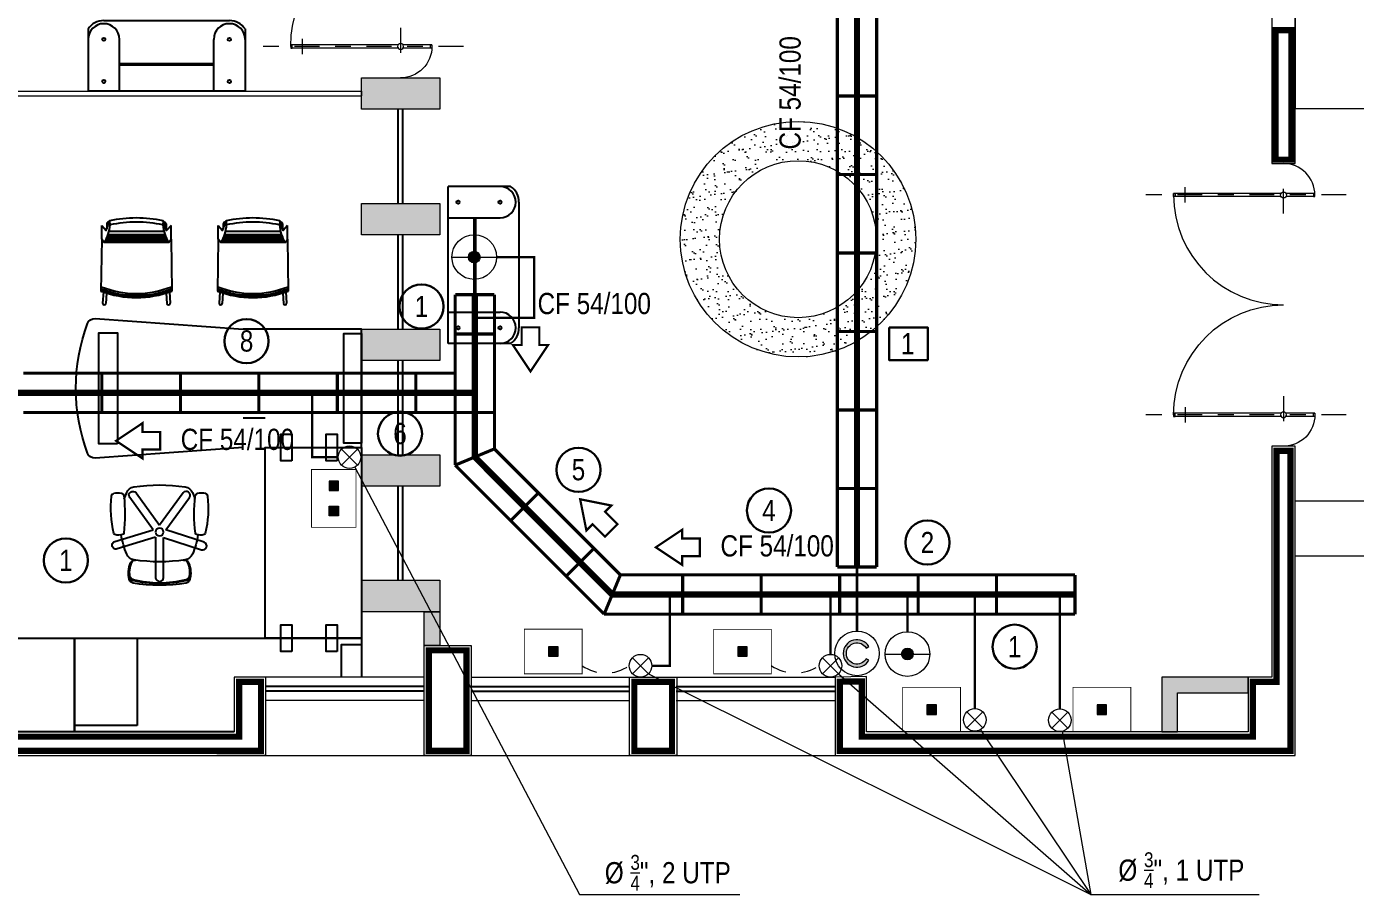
# Model space of a CAD drawing. Header units: millimetres. Extents: x 0 to 99.3, y 0 to 70.2.
# Drawn here: x 25.22 to 33.69, y 17.45 to 22.98 of the extents above; entities that cross this region are included whole.
import ezdxf

# ---------------------------------------------------------------- set-up
doc = ezdxf.new("R2010")
doc.units = ezdxf.units.MM
for name, pattern in [('CENTER', [50.800000000000004, 31.75, -6.35, 6.35, -6.35]), ('DASHED', [0.75, 0.5, -0.25]), ('DOT2', [0.125, 0, -0.125])]:
    doc.linetypes.add(name, pattern=pattern)
for name, color, linetype, lineweight in [('ARQUITECTÓNICO', 152, 'Continuous', 0), ('CRISTAL', 4, 'Continuous', 0), ('INST. VOZ Y DATOS', 40, 'Continuous', 0), ('Mobiliario', 25, 'Continuous', 20), ('TABLAROCA', 33, 'Continuous', 0), ('TEXTOS INST. VOZ Y DATOS', 1, 'Continuous', 0)]:
    doc.layers.add(name, color=color, linetype=linetype, lineweight=lineweight)
doc.layers.add('Muebles', color=2, linetype='Continuous')
doc.layers.add('VENTANAS', color=3, linetype='Continuous')
doc.styles.add('75', font='ARIALN.TTF', dxfattribs={"height": 0.135})

# ---------------------------------------------------------------- blocks, each defined once
blk = doc.blocks.new('gjyti67')
at = {"layer": 'CRISTAL', "color": 8, "linetype": 'CENTER', "ltscale": 0.005}
for p, q in [((148.5714965731248, -45.53365660303581), (148.5714965731237, -45.77141010678614)), ((148.1714967661447, -45.65253335490895), (149.4714963801038, -45.65253335491551))]:
    blk.add_line(p, q, dxfattribs=at)
at = {"layer": 'CRISTAL', "color": 8}
blk.add_line((149.19806077406, -45.60373837810869), (149.1980607740595, -45.70132833171955), dxfattribs=at)
at = {"layer": 'CRISTAL'}
for p, q in [((148.3714965731243, -45.64253336456098), (148.5554860891221, -45.64253336456191)), ((148.3714965731242, -45.66253334525896), (148.555486089122, -45.66253334525985)), ((148.3814965634732, -45.66253334525901), (148.3814965634733, -45.64253336456103)), ((148.5875070571265, -45.64253336456206), (149.2714965731243, -45.64253336456549)), ((148.5875070571264, -45.66253334526002), (149.2714965731242, -45.66253334526348)), ((149.2614965827752, -45.66253334526343), (149.2614965827753, -45.64253336456547))]:
    blk.add_line(p, q, dxfattribs=at)
for points in [[(148.3714965731242, -45.66253334525896), (148.3814965634732, -45.66253334525901), (148.3814965634733, -45.64253336456103), (148.3714965731243, -45.64253336456098)], [(149.2714965731242, -45.66253334526348), (149.2614965827752, -45.66253334526343), (149.2614965827753, -45.64253336456547), (149.2714965731243, -45.64253336456549)]]:
    blk.add_lwpolyline(points, close=True, dxfattribs=at)
blk.add_circle((148.5714965731243, -45.65253335491096), 0.01887684838537466, dxfattribs=at)
for radius, start, end in [(0.6999999999999894, 359.9999999997126, 89.99999999971014), (0.1999999999999953, 179.9999999997126, 269.9999999997134)]:
    blk.add_arc((148.5714965731243, -45.65253335491096), radius, start, end, dxfattribs=at)
blk = doc.blocks.new('FOLLETERO')
at = {"layer": 'Muebles'}
for p, q in [((1943.24273431034, 1387.917680396631), (1943.639066806148, 1387.917680396631)), ((1943.639066806148, 1387.917680396631), (1943.639066806148, 1386.917680396631)), ((1943.189066806148, 1387.017680396631), (1943.189066806148, 1387.817680396631)), ((1943.639066806148, 1387.717680396631), (1943.309066806148, 1387.717680396631)), ((1943.464066806147, 1387.717680396631), (1943.464066806147, 1387.117680396631)), ((1943.474066806147, 1387.717680396631), (1943.474066806147, 1387.117680396631)), ((1943.639066806148, 1387.117680396631), (1943.309066806148, 1387.117680396631)), ((1943.24273431034, 1386.917680396631), (1943.639066806148, 1386.917680396631))]:
    blk.add_line(p, q, dxfattribs=at)
for centre in [(1943.309066806148, 1387.817680396631), (1943.576935098162, 1387.817680396631), (1943.309066806148, 1387.017680396631), (1943.576935098162, 1387.017680396631)]:
    blk.add_circle(centre, 0.01, dxfattribs=at)
for centre, radius, start, end in [((1943.309066806148, 1387.817680396631), 0.1200000000000085, 123.557309761908, 180), ((1943.309066806148, 1387.817680396631), 0.1000000000000085, 90, 270), ((1943.309066806148, 1387.017680396631), 0.1000000000000085, 90, 270), ((1943.309066806148, 1387.017680396631), 0.1200000000000085, 180, 236.4426902380893)]:
    blk.add_arc(centre, radius, start, end, dxfattribs=at)
blk = doc.blocks.new('DGWR')
at = {"layer": 'Muebles', "ltscale": 0.0013}
for points in [[(1950.299368033269, 1388.011528631172), (1950.415256423744, 1388.238972403785, -0.9999999999999998), (1950.459750216615, 1388.216301683972), (1950.34386182614, 1387.98885791136)], [(1950.26457051292, 1387.975705203625), (1950.083557159395, 1388.15671855715, -0.9999999999999998), (1950.118867633343, 1388.192029031098), (1950.299368033269, 1388.011528631172)], [(1950.26457051292, 1387.975705203625), (1950.038889623888, 1387.85491085357, 0.9999999999999998), (1950.0615603437, 1387.810417060699), (1950.286843260805, 1387.930998398653)], [(1950.34386182614, 1387.98885791136), (1950.595985190281, 1387.948925493438, -0.9999999999999998), (1950.588173392616, 1387.899603744096), (1950.336050028475, 1387.939536162018)], [(1950.286728279133, 1387.931724364353), (1950.326660697055, 1387.679601000212, 0.9999999999999998), (1950.375982446397, 1387.687412797877), (1950.336050028475, 1387.939536162018)]]:
    blk.add_lwpolyline(points, format="xyb", dxfattribs=at)
blk.add_circle((1950.306013145268, 1387.969573045226), 0.0249682755756012, dxfattribs=at)
at = {"layer": 'Muebles'}
for centre, radius, start, end in [((1950.769212289739, 1387.506373900756), 0.9946310600193096, 125.2174416849403, 144.7825583151173), ((1950.590121857113, 1387.68546433338), 0.7314208982906903, 121.1599887002865, 148.8400112997536), ((1950.546062464021, 1387.729523726473), 0.6650936655240552, 120.5087086425054, 149.4912913575237), ((1950.212905892517, 1388.294479046969), 0.0299619306907215, 59.92347491132853, 125.2174416849115), ((1950.223625568101, 1388.276722747618), 0.0299619306907215, 54.70145208761179, 120.5087086425232), ((1950.226592971262, 1388.285382864823), 0.0299619306907215, 52.86195460917522, 119.887318649999), ((1950.146038255061, 1388.179017314829), 0.1633886616246265, 21.71370480914915, 59.92347491134637), ((1950.155475467406, 1388.180465736139), 0.1479019513945703, 14.98015599668005, 54.70145208762997), ((1950.269997572715, 1388.228381067668), 0.0299619306907215, 306.8314124387776, 21.71370480912008), ((1950.331570067999, 1388.162138967667), 0.0599238613814429, 68.20390682543373, 126.2930588514768), ((1950.168515182122, 1387.754392039395), 0.4990644463002027, 53.46512542838678, 68.20390682542161), ((1950.934651223674, 1387.340934966819), 1.078787390681963, 126.2930588514691, 143.7069411485414), ((1950.469567553333, 1388.142771864994), 0.0099873102302405, 151.445463534928, 218.1708974900703), ((1950.53758021562, 1388.105760137164), 0.0874185069690891, 119.1368019859077, 151.445463534928), ((1951.274021978781, 1388.77515369858), 1.033243732674346, 218.1708974901172, 231.3817074251284), ((1950.499879235559, 1388.173393164088), 0.0099873102302405, 58.46520434299956, 119.1368019858964), ((1950.141962400389, 1387.590121370229), 0.6943194272682716, 38.63666321908459, 58.46520434298846), ((1949.981107143524, 1388.062680297976), 0.0299619306907215, 144.7825583151067, 210.0765250887006), ((1950.096568875664, 1388.129547935433), 0.1633886616246265, 210.0765250887475, 248.2862951908678), ((1949.99020332567, 1388.048993219232), 0.0299619306907215, 150.1126813500301, 217.1380453908248), ((1949.998863442876, 1388.051960622392), 0.0299619306907215, 149.4912913574767, 215.2985479123882), ((1950.095120454354, 1388.120110723087), 0.1479019513945703, 215.29854791237, 255.01984400332), ((1950.047205122826, 1388.005588617778), 0.0299619306907215, 248.2862951908799, 323.1685875612405), ((1950.113447222826, 1387.944016122494), 0.0599238613814429, 143.7069411485309, 201.7960931745663), ((1950.168515182122, 1387.754392039395), 0.4990644463002027, 21.79609317457839, 26.97926342809395), ((1950.641611262456, 1387.983465009988), 0.019974620460481, 231.3817074251468, 301.2934894659423), ((1950.600980896212, 1388.050307331724), 0.0981968847866752, 301.2934894659714, 329.976555226954), ((1950.668707354765, 1388.011168483399), 0.019974620460481, 329.9765552269249, 38.63666321901127), ((1950.521194151098, 1388.107071008371), 0.4990644463002763, 201.7960931745905, 216.534874571621), ((1949.755058109547, 1388.520528080947), 1.078787390681963, 306.2930588514586, 323.7069411485309), ((1950.576262110393, 1387.917446925272), 0.0599238613814429, 323.7069411485232, 21.79609317456628), ((1950.169826053329, 1387.738005974873), 0.0874185069690891, 118.5545364650719, 150.8631980140922), ((1950.132814325499, 1387.806018637161), 0.0099873102302405, 51.82910250992972, 118.5545364650719), ((1949.500432491914, 1387.001564211712), 1.033243732674346, 38.61829257487155, 51.82910250988284), ((1950.102193026406, 1387.775706954934), 0.0099873102302405, 150.8631980141036, 211.5347956570004), ((1950.685464820264, 1388.133623790104), 0.6943194272682716, 211.5347956570115, 231.3633367809154), ((1950.225278858769, 1387.674605294281), 0.0981968847866752, 300.023444773046, 328.7065105340286), ((1950.521194151098, 1388.107071008371), 0.4990644463002763, 243.0207365719644, 248.2039068254216), ((1950.292121180506, 1387.633974928037), 0.019974620460481, 328.7065105340578, 38.61829257485322), ((1950.358139265221, 1387.699324080099), 0.0599238613814429, 248.2039068254337, 306.2930588514691), ((1950.264417707095, 1387.606878835729), 0.019974620460481, 231.3633367809887, 300.0234447730751)]:
    blk.add_arc(centre, radius, start, end, dxfattribs=at)
blk = doc.blocks.new('FRRGT')
at = {"layer": 'Muebles'}
for p, q in [((1952.040634336983, 1387.544310144189), (1951.996930152476, 1387.594291158003)), ((1952.059105914466, 1387.553530449315), (1952.011966939421, 1387.607439560984)), ((1952.304800554011, 1387.322754465865), (1952.074218306561, 1387.560525058963)), ((1951.761979291568, 1387.256403826417), (1951.708070179899, 1387.303542801462)), ((1951.771199596694, 1387.2748754039), (1951.72121858288, 1387.318579588407)), ((1951.988200775605, 1387.037851355088), (1952.277658385795, 1387.327308965278)), ((1951.992092380674, 1387.03617960696), (1952.279330133922, 1387.323417360209)), ((1951.99877737373, 1387.034704371597), (1952.280805369286, 1387.316732367153)), ((1952.006418302228, 1387.032145014081), (1952.283364726802, 1387.309091438655)), ((1952.015351760312, 1387.028838130517), (1952.286671610366, 1387.300157980572)), ((1952.026173864751, 1387.024359807897), (1952.291149932986, 1387.289335876132)), ((1951.992755275018, 1387.010709186872), (1951.75498468192, 1387.241291434322)), ((1952.037998567241, 1387.01884402377), (1952.296665717113, 1387.277511173642)), ((1952.057753793317, 1387.008056792711), (1952.307452948172, 1387.257755947566)), ((1952.351212333215, 1387.23175470824), (1952.328198674206, 1387.254768367249)), ((1952.083755032643, 1386.964297407668), (1952.060741373634, 1386.987311066677))]:
    blk.add_line(p, q, dxfattribs=at)
for points in [[(1952.366458710512, 1387.261107343887), (1952.323327518311, 1387.265143220713), (1952.351239666395, 1387.205694405585), (1952.332638219064, 1387.22228756971, -0.1067697996425078), (1952.277658385795, 1387.327308965278), (1952.304800554011, 1387.322754465865)], [(1952.054402396996, 1386.94905103037), (1952.050366520169, 1386.992182222572), (1952.109815335298, 1386.964270074488), (1952.093222171173, 1386.982871521819, 0.1067697996425078), (1951.988200775605, 1387.037851355088), (1951.992755275018, 1387.010709186872)]]:
    blk.add_lwpolyline(points, format="xyb", close=True, dxfattribs=at)
for centre, radius, start, end in [((1952.332202568238, 1386.983307172645), 0.6322470779360132, 114.0819847990702, 155.9180152009297), ((1952.332202568238, 1386.983307172645), 0.6289895526653402, 113.9888670000823, 156.0111329999177), ((1952.332202568238, 1386.983307172645), 0.6244176785367329, 113.8564570242932, 156.1435429757068), ((1952.332202568238, 1386.983307172645), 0.6177394361960272, 113.6593398590137, 156.3406601409863), ((1952.332202568238, 1386.983307172645), 0.6056444374644957, 113.2906866780916, 156.7093133219084), ((1952.004448545948, 1387.600865359494), 0.0099873102302405, 41.16695958725601, 221.166959587256), ((1951.714644381389, 1387.311061194935), 0.0099873102302405, 48.83304041275259, 228.833040412744), ((1951.658939883882, 1387.656569857001), 0.8010384689305805, 302.7964797457443, 327.2035202542557), ((1951.693206209938, 1387.622303530945), 0.7788268056189598, 302.3384069820636, 327.6615930179364), ((1952.344150238425, 1387.224692613451), 0.0099873102302405, 209.5287545503254, 247.0030127580904), ((1952.344150238425, 1387.224692613451), 0.0099873102302405, 285.6007738618679, 45), ((1952.090817127432, 1386.971359502458), 0.0099873102302405, 225, 344.3992261381322), ((1952.090817127432, 1386.971359502458), 0.0099873102302405, 22.99698724190974, 60.47124544967456)]:
    blk.add_arc(centre, radius, start, end, dxfattribs=at)
blk = doc.blocks.new('A$C1FBE7810')
at = {"layer": 'TABLAROCA'}
blk.add_hatch(color=256, dxfattribs=at).paths.add_polyline_path([(0.549999999999909, 0), (0.549999999999909, 0.3499999999997385), (0.45, 0.3499999999997386), (0.45, 0.09999999999999432), (0, 0.09999999999999433), (-2.775557561562891e-17, 0)])
blk.add_lwpolyline([(0, 0.09999999999999432), (0, 0), (0.549999999999909, 0), (0.549999999999909, 0.3499999999997385), (0.45, 0.3499999999997385), (0.45, 0.09999999999999432), (2.273736754432321e-13, 0.09999999999999432)], dxfattribs=at)

msp = doc.modelspace()

# ---------------------------------------------------------------- hatches: boundary and pattern name
at = {"layer": 'ARQUITECTÓNICO'}
h = msp.add_hatch(dxfattribs=at)
h.set_pattern_fill('AR-SAND', color=256, scale=0.002)
h.set_pattern_definition([(37.50000000000001, (-115.5919785383708, 67.24300180737123), (-0.003200062591968091, 0.09788264746586847), [0, -0.077216, 0, -0.08636, 0, -0.08255]), (7.499999999999999, (-115.5919785383708, 67.24300180737123), (0.08990465662760053, 0.1433650201136709), [0, -0.04165600000000001, 0, -0.069596, 0, -0.02667]), (327.5, (-115.6544625383708, 67.24300180737123), (0.1581984740482916, 0.0002874369357091382), [0, -0.0254, 0, -0.09144, 0, -0.11938]), (317.5, (-115.6544625383708, 67.24300180737123), (0.1527112904944594, 0.04458586465144325), [0, -0.0127, 0, -0.059944, 0, -0.06858])])
h.paths.add_polyline_path([(30.88487454290816, 21.62389382936408, 1), (29.38487454290816, 21.62389382936408, 1)])
h.paths.add_polyline_path([(30.63487454290816, 21.62389382936408, -1), (29.63487454290816, 21.62389382936408, -1)], flags=16)
at = {"layer": 'INST. VOZ Y DATOS'}
h = msp.add_hatch(color=256, dxfattribs=at)
edge = h.paths.add_edge_path()
edge.add_arc((28.07188946104907, 21.5096983510889), 0.03735967544893359, 0, 360)
for points in [[(27.20720727925573, 20.08370663991946), (27.1469062580486, 20.08370663991946), (27.1469062580486, 20.02340561871233), (27.20720727925573, 20.02340561871233)], [(27.20720727925573, 19.86266225099962), (27.1469062580486, 19.86266225099962), (27.1469062580486, 19.92296327220674), (27.20720727925573, 19.92296327220674)], [(28.54557238730513, 19.02821340477135), (28.54557238730513, 18.96791238356423), (28.60587340851225, 18.96791238356423), (28.60587340851225, 19.02821340477135)], [(29.7508499885239, 19.02766348069144), (29.7508499885239, 18.96736245948432), (29.81115100973102, 18.96736245948432), (29.81115100973102, 19.02766348069144)], [(30.95580782344541, 18.65767012502874), (30.95580782344541, 18.59736910382162), (31.01610884465254, 18.59736910382162), (31.01610884465254, 18.65767012502874)], [(32.04054639931519, 18.65767012502874), (32.04054639931519, 18.59736910382162), (32.10084742052231, 18.59736910382162), (32.10084742052231, 18.65767012502874)]]:
    msp.add_hatch(color=256, dxfattribs=at).paths.add_polyline_path(points)
h = msp.add_hatch(color=104, dxfattribs=at)
edge = h.paths.add_edge_path()
edge.add_line((30.58655658030648, 18.94181593084909), (30.56923607223098, 18.95181593084885))
edge.add_arc((30.51055346629119, 18.98569634918499), 0.06776083667220231, 29.999999999870397, 329.9999999999631, ccw=False)
edge.add_line((30.56923607223098, 19.0195767675209), (30.58655658030648, 19.02957676752067))
edge.add_arc((30.51055346629164, 18.98569634918499), 0.08776083667141281, 29.99999999997642, 329.999999999895)
h = msp.add_hatch(color=256, dxfattribs=at)
edge = h.paths.add_edge_path()
edge.add_arc((30.8319241698232, 18.98185958236036), 0.03735967544893359, 0, 360)
at = {"layer": 'TABLAROCA'}
for points in [[(27.352790115679, 22.65143275602213), (27.852790115679, 22.65143275602213), (27.852790115679, 22.45143275602231), (27.352790115679, 22.45143275602231)], [(27.352790115679, 21.85143275602218), (27.852790115679, 21.85143275602218), (27.852790115679, 21.65143275602213), (27.352790115679, 21.65143275602213)], [(27.352790115679, 21.85143275602218), (27.852790115679, 21.85143275602218), (27.852790115679, 21.65143275602213), (27.352790115679, 21.65143275602213)], [(27.352790115679, 21.05143275602222), (27.852790115679, 21.05143275602222), (27.852790115679, 20.85143275602218), (27.352790115679, 20.85143275602218)], [(27.352790115679, 21.05143275602222), (27.852790115679, 21.05143275602222), (27.852790115679, 20.85143275602218), (27.352790115679, 20.85143275602218)], [(27.352790115679, 20.25143275602227), (27.852790115679, 20.25143275602227), (27.852790115679, 20.05143275602222), (27.352790115679, 20.05143275602222)], [(27.352790115679, 20.25143275602227), (27.852790115679, 20.25143275602227), (27.852790115679, 20.05143275602222), (27.352790115679, 20.05143275602222)], [(27.352790115679, 19.45143275602209), (27.852790115679, 19.45143275602209), (27.852790115679, 19.25143275602227), (27.352790115679, 19.25143275602227)], [(27.352790115679, 19.45143275602209), (27.852790115679, 19.45143275602209), (27.852790115679, 19.25143275602227), (27.352790115679, 19.25143275602227)], [(27.852790115679, 19.25143275602227), (27.852790115679, 19.03543275602169), (27.75279011567864, 19.03543275602169), (27.75279011567864, 19.25143275602227)]]:
    msp.add_hatch(color=256, dxfattribs=at).paths.add_polyline_path(points)

# ---------------------------------------------------------------- linework, layer by layer
at = {"layer": 'ARQUITECTÓNICO', "color": 2}
for p, q in [((33.15279011568009, 20.3054327560219), (33.15279011568009, 18.83543275602165)), ((33.30279011568018, 18.33543275602165), (33.30279011568018, 20.3054327560219))]:
    msp.add_line(p, q, dxfattribs=at)
at = {"layer": 'ARQUITECTÓNICO'}
for points in [[(33.30279011567973, 22.45543275602199), (34.30279011567973, 22.45543275602199), (34.30279011567973, 26.45543275602199), (33.30279011567973, 26.45543275602199)], [(26.74362344901192, 18.83543275602165), (26.5436234490121, 18.83543275602165), (26.5436234490121, 18.48543275602219), (26.43279011567893, 18.48543275602219), (22.09279011567969, 18.48543275602174), (21.96279011567958, 18.48543275602174), (21.96279011567958, 18.83543275602187), (21.66279011568031, 18.83543275602187), (21.66279011568031, 18.48543275602174), (20.98279011567956, 18.48543275602174), (20.98279011567956, 18.33543275602187), (21.94279011568005, 18.33543275602187), (26.74362344901192, 18.3354327560221)]]:
    msp.add_lwpolyline(points, close=True, dxfattribs=at)
for points in [[(33.15279011568009, 23.9804327560214), (33.15279011568009, 22.10543275602186), (33.30279011567973, 22.10543275602186), (33.30279011567973, 23.9804327560214)], [(34.30279011567973, 22.8054327560219), (34.65279011568009, 22.8054327560219), (34.65279011568009, 19.60543275602186), (33.30279011568018, 19.60543275602186)], [(33.30279011567973, 22.45543275602199), (34.30279011567973, 22.45543275602199), (34.30279011568018, 19.95543275602199), (33.30279011568018, 19.95543275602176)], [(33.00279011568045, 18.48543275602151), (30.57187117227295, 18.48543275602174), (30.57187117227249, 18.83795178594141), (30.37112344901334, 18.83543275602165), (30.37112344901334, 18.33543275602165), (33.30279011568018, 18.33543275602165), (33.30279011568018, 20.3054327560219), (33.15279011568009, 20.3054327560219), (33.15279011568009, 18.83543275602165), (33.00279011568045, 18.83543275602165), (33.00279011568045, 18.48543275602151)], [(27.75279011567864, 18.33543275602165), (27.75279011567864, 19.03543275602169), (28.05279011567882, 19.03543275602169), (28.05279011567882, 18.33543275602165), (27.75279011567864, 18.33543275602165)], [(21.66279011568031, 18.48543275602174), (20.98279011567956, 18.48543275602174), (20.98279011567956, 18.33543275602187), (21.94279011568005, 18.33543275602187), (26.74362344901192, 18.3354327560221), (26.74362344901192, 18.83543275602165), (26.5436234490121, 18.83543275602165), (26.5436234490121, 18.48543275602196), (22.09279011567969, 18.48543275602174), (21.96279011567958, 18.48543275602174), (21.96279011567958, 18.83543275602187), (21.66279011568031, 18.83543275602187), (21.66279011568031, 18.48543275602174)], [(27.75279011567864, 18.83543275602165), (26.74362344901192, 18.83543275602165)], [(28.05279011567882, 18.83543275602165), (29.06195678234599, 18.83543275602165)], [(29.06195678234599, 18.33543275602165), (29.06195678234599, 18.83543275602165), (29.36195678234571, 18.83543275602165), (29.36195678234571, 18.33543275602165), (29.06195678234599, 18.33543275602165)], [(29.35756559098036, 18.83537765431402), (30.36673225764798, 18.83537765431356)], [(27.75279011567864, 18.68543275602156), (26.74362344901192, 18.68543275602178)], [(28.05279011567882, 18.68543275602156), (29.06195678234599, 18.68543275602156)], [(29.35756559098036, 18.68537765431392), (30.36673225764798, 18.68537765431347)], [(26.5436234490121, 18.48543275602219), (26.43279011567893, 18.48543275602219)], [(26.74362344901192, 18.33543275602187), (26.43279011567893, 18.33543275602187)], [(26.74362344901192, 18.33543275602187), (30.37112344901334, 18.33543275602165)], [(27.85779011567911, 18.33543275602165), (28.05279011567882, 18.33543275602165)]]:
    msp.add_lwpolyline(points, dxfattribs=at)
at = {"layer": 'ARQUITECTÓNICO', "const_width": 0.04}
for points in [[(33.17779011568018, 22.13043275602195), (33.27779011568009, 22.13043275602195), (33.27779011568009, 22.95543275602131), (33.17779011568018, 22.95543275602131)], [(33.0327901156802, 18.45543275602154), (30.54187117227275, 18.45543275602176), (30.54187117227275, 18.80757297706396), (30.40112344901354, 18.8058068413377), (30.40112344901354, 18.36543275602162), (33.27279011567998, 18.36543275602162), (33.27279011567998, 20.27543275602193), (33.18279011567984, 20.27543275602193), (33.18279011568029, 18.80543275602167), (33.0327901156802, 18.80543275602167)], [(27.78279011567884, 18.36543275602162), (27.78279011567884, 19.00543275602149), (28.02279011567907, 19.00543275602149), (28.02279011567907, 18.36543275602162)], [(26.71362344901172, 18.80543275602167), (26.57362344901185, 18.80543275602167), (26.57362344901185, 18.45543275602222), (26.43279011567893, 18.45543275602222), (22.09279011567969, 18.45543275602176), (21.93279011567984, 18.45543275602176), (21.93279011567984, 18.80543275602167), (21.69279011568005, 18.80543275602167), (21.69279011568005, 18.45543275602176), (21.01279011567976, 18.45543275602176), (21.01279011567976, 18.36543275602185), (21.94279011568005, 18.36543275602185), (26.71362344901172, 18.36543275602207)], [(29.09195678234619, 18.36543275602162), (29.09195678234619, 18.80543275602167), (29.33195678234597, 18.80543275602167), (29.33195678234597, 18.36543275602162)]]:
    msp.add_lwpolyline(points, close=True, dxfattribs=at)
at = {"layer": 'ARQUITECTÓNICO'}
for radius in [0.75, 0.5]:
    msp.add_circle((30.13487454290816, 21.62389382936408), radius, dxfattribs=at)
at = {"layer": 'CRISTAL'}
msp.add_line((24.86485771228809, 22.5664327560221), (27.352790115679, 22.5664327560221), dxfattribs=at)
for points in [[(23.21472095404761, 20.873869590911), (24.87728411915896, 22.53643275602212), (27.352790115679, 22.53643275602212)], [(27.352790115679, 22.5664327560221), (27.352790115679, 22.53643275602212)]]:
    msp.add_lwpolyline(points, dxfattribs=at)
at = {"layer": 'INST. VOZ Y DATOS', "color": 20, "const_width": 0.02}
for points in [[(30.38555346629209, 19.53567304369813), (30.38555346629209, 26.00049270754675)], [(30.63555346629209, 19.53567304369813), (30.63555346629209, 26.00049270754675)], [(30.63555346629209, 22.53567304369813), (30.38555346629209, 22.53567304369813)], [(30.63555346629209, 22.03567304369813), (30.38555346629209, 22.03567304369813)], [(30.63555346629209, 21.53567304369813), (30.38555346629209, 21.53567304369813)], [(30.63555346629209, 21.03567304369813), (30.38555346629209, 21.03567304369813)], [(30.63555346629209, 20.53567304369813), (30.38555346629209, 20.53567304369813)], [(30.63555346629209, 20.03567304369813), (30.38555346629209, 20.03567304369813)], [(30.63555346629209, 19.53567304369813), (30.38555346629209, 19.53567304369813)]]:
    msp.add_lwpolyline(points, dxfattribs=at)
at = {"layer": 'INST. VOZ Y DATOS', "color": 104, "linetype": 'DOT2', "ltscale": 0.5, "const_width": 0.04}
msp.add_lwpolyline([(30.51055346629119, 19.53567304369813), (30.51055346629119, 26.00049270754675)], dxfattribs=at)
at = {"layer": 'INST. VOZ Y DATOS'}
for points in [[(27.9297077667743, 21.50969835178739), (28.21407115532384, 21.50969835178739)], [(30.68974247554843, 18.98185958305885), (30.97410586409796, 18.98185958305885)]]:
    msp.add_lwpolyline(points, dxfattribs=at)
at = {"layer": 'INST. VOZ Y DATOS', "color": 6, "linetype": 'DASHED', "ltscale": 0.01, "const_width": 0.015}
for points in [[(28.21407115532384, 21.50969835178739), (28.45482265138116, 21.50969835178739), (28.45415855625515, 21.122622140565), (28.07560728886438, 21.122622140565)], [(27.20495125999878, 20.23549341038961), (27.03980716405295, 20.23549341038961), (27.03980716405295, 20.64529034743987)], [(30.51055346629119, 19.12787804354411), (30.51055346629119, 19.53567304369813)], [(29.20295849860349, 18.90743275602154), (29.31836648415674, 18.90743275602154), (29.31836648415674, 19.36067304369817)], [(30.34127681079963, 18.97943275602165), (30.34127681079963, 19.36067304369817)], [(30.8319241698232, 19.1240412774182), (30.8319241698232, 19.36067304369817)], [(31.26095638686775, 18.63412104264762), (31.26095638686775, 19.36067304369817)], [(31.8023160031712, 18.63187726906131), (31.8023160031712, 19.36067304369817)]]:
    msp.add_lwpolyline(points, dxfattribs=at)
at = {"layer": 'INST. VOZ Y DATOS', "const_width": 0.02}
for points in [[(27.95060728886438, 21.27029034743987), (27.95060728886438, 20.18477560119277)], [(27.95060728886438, 21.27029034743987), (28.20060728886438, 21.27029034743987)], [(28.20060728886438, 21.27029034743987), (28.20060728886438, 20.2883289917861)], [(27.95060728886438, 21.02029034743987), (28.20060728886438, 21.02029034743987)], [(27.95060728886438, 20.77029034743987), (25.20013272619781, 20.77029034743987)], [(25.70013272619781, 20.77029034743987), (25.70013272619781, 20.52029034743987)], [(26.20013272619781, 20.77029034743987), (26.20013272619781, 20.52029034743987)], [(26.70013272619781, 20.77029034743987), (26.70013272619781, 20.52029034743987)], [(27.20013272619781, 20.77029034743987), (27.20013272619781, 20.52029034743987)], [(27.70013272619781, 20.77029034743987), (27.70013272619781, 20.52029034743987)], [(28.20013272619781, 20.52029034743987), (25.20013272619781, 20.52029034743987)], [(27.95060728886438, 20.52029034743987), (28.20060728886438, 20.52029034743987)], [(27.95060728886438, 20.18477560119277), (28.20060728886438, 20.2883289917861)], [(28.20060728886438, 20.2883289917861), (29.00326323695253, 19.48567304369817)], [(27.95060728886438, 20.18477560119277), (28.8997098463592, 19.23567304369817)], [(28.30416067945725, 19.83122221059966), (28.48093737475438, 20.00799890589633)], [(28.65771407005059, 19.47766882000633), (28.83449076534771, 19.654445515303)], [(29.00326323695253, 19.48567304369817), (28.8997098463592, 19.23567304369817)], [(31.8997098463592, 19.48567304369817), (29.00326323695253, 19.48567304369817)], [(29.3997098463592, 19.48567304369817), (29.3997098463592, 19.23567304369817)], [(29.8997098463592, 19.48567304369817), (29.8997098463592, 19.23567304369817)], [(30.3997098463592, 19.48567304369817), (30.3997098463592, 19.23567304369817)], [(30.8997098463592, 19.48567304369817), (30.8997098463592, 19.23567304369817)], [(31.3997098463592, 19.48567304369817), (31.3997098463592, 19.23567304369817)], [(31.8997098463592, 19.48567304369817), (31.8997098463592, 19.23567304369817)], [(31.8997098463592, 19.23567304369817), (28.8997098463592, 19.23567304369817)]]:
    msp.add_lwpolyline(points, dxfattribs=at)
at = {"layer": 'INST. VOZ Y DATOS', "color": 6, "const_width": 0.04}
for points in [[(28.07560728886438, 21.27029034743987), (28.07560728886438, 20.23655229648944)], [(28.07560728886438, 20.64529034743987), (25.07513272619781, 20.64529034743987)], [(28.07560728886438, 20.23655229648944), (28.95148654165541, 19.36067304369817)], [(31.8997098463592, 19.36067304369817), (28.95148654165541, 19.36067304369817)]]:
    msp.add_lwpolyline(points, dxfattribs=at)
at = {"layer": 'INST. VOZ Y DATOS', "color": 6}
for points in [[(27.22603957128695, 20.28640509863544), (27.32786294731295, 20.18458172214378)], [(27.22603957128695, 20.18458172214378), (27.32786294731295, 20.28640509863544)], [(29.08004680989188, 18.95834444426737), (29.18187018591789, 18.8565210677757)], [(29.08004680989188, 18.8565210677757), (29.18187018591789, 18.95834444426737)], [(30.29036512208813, 18.95834444426737), (30.39218849811414, 18.8565210677757)], [(30.29036512208813, 18.8565210677757), (30.39218849811414, 18.95834444426737)], [(31.21004469815625, 18.61303273089334), (31.31186807418226, 18.51120935440167)], [(31.21004469815625, 18.51120935440167), (31.31186807418226, 18.61303273089334)], [(31.75140431445971, 18.61078895730702), (31.85322769048571, 18.50896558081536)], [(31.75140431445971, 18.50896558081536), (31.85322769048571, 18.61078895730702)]]:
    msp.add_lwpolyline(points, dxfattribs=at)
at = {"layer": 'INST. VOZ Y DATOS', "const_width": 0.005}
for points in [[(27.03496991024895, 20.15742374302636), (27.31914362705584, 20.15742374302636), (27.31914362705584, 19.78894514789272), (27.03496991024895, 19.78894514789272)], [(28.39148359975979, 18.85597603576434), (28.39148359975979, 19.14014975257123), (28.75996219489343, 19.14014975257123), (28.75996219489343, 18.85597603576434)], [(29.59676120097856, 18.85542611168444), (29.59676120097856, 19.13959982849133), (29.9652397961122, 19.13959982849133), (29.9652397961122, 18.85542611168444)], [(30.80171903590008, 18.48543275602174), (30.80171903590008, 18.76960647282863), (31.17019763103372, 18.76960647282863), (31.17019763103372, 18.48543275602174)], [(31.88645761176986, 18.48543275602174), (31.88645761176986, 18.76960647282863), (32.25493620690349, 18.76960647282863), (32.25493620690349, 18.48543275602174)]]:
    msp.add_lwpolyline(points, close=True, dxfattribs=at)
at = {"layer": 'INST. VOZ Y DATOS'}
for points in [[(27.20720727925573, 20.08370664061795), (27.1469062580486, 20.08370664061795), (27.1469062580486, 20.02340561917799), (27.20720727925573, 20.02340561917799)], [(27.20720727925573, 19.86266225030113), (27.1469062580486, 19.86266225030113), (27.1469062580486, 19.92296327174108), (27.20720727925573, 19.92296327174108)], [(28.54557238660664, 19.02821340477135), (28.54557238660664, 18.96791238356423), (28.60587340804659, 18.96791238356423), (28.60587340804659, 19.02821340477135)], [(29.7508499878254, 19.02766348069144), (29.7508499878254, 18.96736245948432), (29.81115100926536, 18.96736245948432), (29.81115100926536, 19.02766348069144)], [(30.95580782274692, 18.65767012502874), (30.95580782274692, 18.59736910382162), (31.01610884418687, 18.59736910382162), (31.01610884418687, 18.65767012502874)], [(32.0405463986167, 18.65767012502874), (32.0405463986167, 18.59736910382162), (32.10084742005665, 18.59736910382162), (32.10084742005665, 18.65767012502874)]]:
    msp.add_lwpolyline(points, close=True, dxfattribs=at)
at = {"layer": 'INST. VOZ Y DATOS', "color": 104}
msp.add_lwpolyline([(30.58655658030648, 18.94181593084909), (30.56923607223098, 18.95181593084885, -3.732050807566289), (30.56923607223098, 19.0195767675209), (30.58655658030648, 19.02957676752067, 3.732050807565652)], format="xyb", close=True, dxfattribs=at)
at = {"layer": 'INST. VOZ Y DATOS', "ltscale": 0.5}
for centre in [(28.07188946104907, 21.50969835178739), (30.8319241698232, 18.98185958305885)]:
    msp.add_circle(centre, 0.1421816943593148, dxfattribs=at)
at = {"layer": 'INST. VOZ Y DATOS'}
for centre in [(28.07188946104907, 21.50969835178739), (30.8319241698232, 18.98185958305885)]:
    msp.add_circle(centre, 0.03735967544893359, dxfattribs=at)
at = {"layer": 'INST. VOZ Y DATOS', "color": 6}
for centre in [(27.27695125999844, 20.23549341038961), (29.13095849860338, 18.90743275602154), (30.34127681079963, 18.90743275602154), (31.26095638686775, 18.5621210426475), (31.8023160031712, 18.55987726906119)]:
    msp.add_circle(centre, 0.072, dxfattribs=at)
at = {"layer": 'INST. VOZ Y DATOS', "color": 104, "ltscale": 0.5}
msp.add_circle((30.51055346629119, 18.98569634918476), 0.1421816943593148, dxfattribs=at)
at = {"layer": 'INST. VOZ Y DATOS', "color": 6, "linetype": 'DASHED', "ltscale": 0.01}
for centre, radius, start, end in [((28.9094603467488, 19.12131467172139), 0.2609505149860356, 235.047406498476, 304.9525935013362), ((30.11725830345586, 19.13443072007954), 0.2731990158501345, 236.1901333224115, 303.8098666775596)]:
    msp.add_arc(centre, radius, start, end, dxfattribs=at)
at = {"layer": 'Muebles'}
msp.add_lwpolyline([(26.5997252064667, 20.29671146204805), (25.65805302086437, 20.22899878785847, -0.3347174198044738), (25.60750854196567, 20.26169710576301, -0.1771163417045665), (25.60750854196567, 21.08646942536416, -0.3347174198044671), (25.65805302086437, 21.11916774326846), (26.5997252064667, 21.05145506907911)], format="xyb", dxfattribs=at)
for points in [[(25.79946474695362, 20.32074042358681), (25.67960187671861, 20.32074042358681), (25.67960187671861, 21.02816603602287), (25.79946474695362, 21.02816603602287)], [(27.352790115679, 20.32382249923103), (27.24155125887637, 20.32382249923103), (27.24155125887637, 21.02332842966962), (27.352790115679, 21.02332842966962)], [(26.91100160268343, 20.21178091610614), (26.84097470458482, 20.21178091610614), (26.84097470458482, 20.38164200798974), (26.91100160268343, 20.38164200798974)], [(27.19825379903386, 20.21178091610614), (27.12822690093481, 20.21178091610614), (27.12822690093481, 20.38164200798974), (27.19825379903386, 20.38164200798974)], [(27.352790115679, 19.08378369701177), (26.7403100435763, 19.08378369701177), (26.7403100435763, 20.29671146204805), (27.352790115679, 20.29671146204805)], [(26.91100160268343, 18.99885315107008), (26.84097470458482, 18.99885315107008), (26.84097470458482, 19.16871424295368), (26.91100160268343, 19.16871424295368)], [(27.19825379903386, 18.99885315107008), (27.12822690093481, 18.99885315107008), (27.12822690093481, 19.16871424295368), (27.19825379903386, 19.16871424295368)], [(25.5260878422564, 18.48543275602219), (24.92279011567871, 18.48543275602219), (24.92279011567871, 19.08378369701177), (25.5260878422564, 19.08378369701177)], [(25.92478244213999, 18.52760004223069), (25.5260878422564, 18.52760004223069), (25.5260878422564, 19.08378369701177), (25.92478244213999, 19.08378369701177)]]:
    msp.add_lwpolyline(points, close=True, dxfattribs=at)
for points in [[(27.352790115679, 20.29671146204805), (27.352790115679, 21.05145506907911), (26.5997252064667, 21.05145506907911)], [(26.7403100435763, 20.48381754151637), (26.5997252064667, 20.48381754151637)], [(26.5436234490121, 18.48543275602219), (25.5260878422564, 18.48543275602219), (25.5260878422564, 19.08378369701177), (27.352790115679, 19.08378369701177), (27.352790115679, 18.83543275602165)], [(27.22748834034837, 18.83543275602165), (27.22748834034837, 19.04156962544221), (27.352790115679, 19.04156962544221), (27.352790115679, 18.83543275602165)]]:
    msp.add_lwpolyline(points, dxfattribs=at)
at = {"layer": 'TABLAROCA'}
for points in [[(27.352790115679, 22.65143275602213), (27.852790115679, 22.65143275602213), (27.852790115679, 22.45143275602231), (27.352790115679, 22.45143275602231)], [(27.352790115679, 21.85143275602218), (27.852790115679, 21.85143275602218), (27.852790115679, 21.65143275602213), (27.352790115679, 21.65143275602213)], [(27.352790115679, 21.85143275602218), (27.852790115679, 21.85143275602218), (27.852790115679, 21.65143275602213), (27.352790115679, 21.65143275602213)], [(27.352790115679, 21.05143275602222), (27.852790115679, 21.05143275602222), (27.852790115679, 20.85143275602218), (27.352790115679, 20.85143275602218)], [(27.352790115679, 21.05143275602222), (27.852790115679, 21.05143275602222), (27.852790115679, 20.85143275602218), (27.352790115679, 20.85143275602218)], [(27.352790115679, 20.25143275602227), (27.852790115679, 20.25143275602227), (27.852790115679, 20.05143275602222), (27.352790115679, 20.05143275602222)], [(27.352790115679, 20.25143275602227), (27.852790115679, 20.25143275602227), (27.852790115679, 20.05143275602222), (27.352790115679, 20.05143275602222)], [(27.352790115679, 19.45143275602209), (27.852790115679, 19.45143275602209), (27.852790115679, 19.25143275602227), (27.352790115679, 19.25143275602227)], [(27.352790115679, 19.45143275602209), (27.852790115679, 19.45143275602209), (27.852790115679, 19.25143275602227), (27.352790115679, 19.25143275602227)], [(27.852790115679, 19.25143275602227), (27.852790115679, 19.03543275602169), (27.75279011567864, 19.03543275602169), (27.75279011567864, 19.25143275602227)]]:
    msp.add_lwpolyline(points, close=True, dxfattribs=at)
at = {"layer": 'TEXTOS INST. VOZ Y DATOS'}
for points, const_width in [([(28.43037268038415, 21.06226257716048), (28.37423967973837, 21.06226257692765), (28.37423967973837, 20.94999657749872), (28.31810667909258, 20.94999657726589), (28.43037267759019, 20.78159757602702), (28.54263867981308, 20.94999657680023), (28.48650567916729, 20.94999657633457), (28.48650567916729, 21.06226257622916)], 0.01403325000000001), ([(26.07089535306977, 20.33992382582869), (26.07089535283694, 20.39605682647448), (25.95862935340801, 20.39605682647448), (25.95862935317518, 20.45218982712026), (25.79023035193632, 20.33992382862266), (25.95862935270952, 20.22765782639976), (25.95862935224386, 20.28379082704555), (26.07089535213845, 20.28379082704555)], 0.01403325000000001), ([(28.94522474621726, 19.76893122442129), (28.98491677079937, 19.80862325064936), (28.90553271998942, 19.88800729882519), (28.94522474457108, 19.92769932505325), (28.74676461935724, 19.96739134864742), (28.78645664657279, 19.76893122244564), (28.82614867099028, 19.80862324883833), (28.90553272212946, 19.72923920033327)], 0.01403325), ([(29.50951998411392, 19.66156124588269), (29.50951998388109, 19.71769424652848), (29.39725398445216, 19.71769424652848), (29.39725398421933, 19.77382724717427), (29.22885498298047, 19.66156124867666), (29.39725398375367, 19.54929524645377), (29.39725398328801, 19.60542824709955), (29.5095199831826, 19.60542824709955)], 0.01403325000000001)]:
    msp.add_lwpolyline(points, close=True, dxfattribs=dict(at, const_width=const_width))
at = {"layer": 'TEXTOS INST. VOZ Y DATOS', "lineweight": 30}
msp.add_lwpolyline([(30.71505227305624, 21.062483561313), (30.96110260470095, 21.062483561313), (30.96110260470095, 20.85349354541313), (30.71505227305624, 20.85349354541313)], close=True, dxfattribs=at)
at = {"layer": 'TEXTOS INST. VOZ Y DATOS'}
for points in [[(27.31174156629095, 20.17245663867584), (28.74249411093069, 17.45080482190906), (29.76379769948971, 17.45080482190906)], [(29.18187018591789, 18.8565210677757), (32.00021421273368, 17.45115150243737)], [(30.39218849857934, 18.8565210673105), (32.00021421273368, 17.45115150243737)], [(31.29643855155837, 18.49947109461209), (32.00021421273368, 17.45115150243737)], [(31.81865556549792, 18.48975581226682), (32.00021421273368, 17.45115150243737), (33.07229031514044, 17.45115150243737)]]:
    msp.add_lwpolyline(points, dxfattribs=at)
at = {"layer": 'TEXTOS INST. VOZ Y DATOS', "lineweight": 30}
for centre in [(27.73586421875189, 21.19495662035911), (26.62166512758768, 20.9745399481551), (27.59916240690427, 20.38509564539845), (28.73606959515246, 20.15499969780922), (29.94964107651504, 19.89559926063703), (30.95916202094259, 19.69193414391543), (25.47034036972627, 19.57809147188777), (31.51477968589415, 19.02841854648182)]:
    msp.add_circle(centre, 0.1404577247078833, dxfattribs=at)
at = {"layer": 'VENTANAS'}
for points in [[(27.58779011567867, 21.85143275602218), (27.58779011567867, 22.45143275602231)], [(27.61779011567887, 21.85143275602218), (27.61779011567887, 22.45143275602231)], [(27.58779011567867, 21.05143275602222), (27.58779011567867, 21.65143275602213)], [(27.61779011567887, 21.05143275602222), (27.61779011567887, 21.65143275602213)], [(27.58779011567867, 20.25143275602227), (27.58779011567867, 20.85143275602218)], [(27.61779011567887, 20.25143275602227), (27.61779011567887, 20.85143275602218)], [(27.58779011567867, 19.45143275602209), (27.58779011567867, 20.05143275602222)], [(27.61779011567887, 19.45143275602209), (27.61779011567887, 20.05143275602222)], [(27.75279011567864, 18.77543275602125), (26.74362344901192, 18.77543275602147)], [(27.75279011567864, 18.74543275602127), (26.74362344901192, 18.74543275602127)], [(28.05279011567882, 18.77543275602125), (29.06195678234599, 18.77543275602125)], [(28.05279011567882, 18.74543275602127), (29.06195678234599, 18.74543275602127)], [(29.35756559098036, 18.7753776543143), (30.36673225764798, 18.77537765431384)], [(29.35756559098036, 18.7453776543141), (30.36673225764798, 18.74537765431364)]]:
    msp.add_lwpolyline(points, dxfattribs=at)

# ---------------------------------------------------------------- block references
at = {"layer": 'CRISTAL', "xscale": -1}
for p in [(176.1742866888035, 68.5039661109331), (181.7992866888048, 66.15796611093288)]:
    msp.add_blockref('gjyti67', p, dxfattribs=at)
at = {"layer": 'CRISTAL', "rotation": 180}
msp.add_blockref('gjyti67', (181.7992866888048, -23.74710059888912), dxfattribs=at)
at = {"layer": 'Mobiliario'}
for name, p, rotation in [('FOLLETERO', (-1361.305512767502, 1966.205499562171), 270), ('FRRGT', (2387.172214310078, -377.8781133540629), 135), ('FRRGT', (2387.914451207649, -377.8781133540647), 135), ('FOLLETERO', (1971.545956267197, 1408.877248670967), 180)]:
    msp.add_blockref(name, p, dxfattribs=dict(at, rotation=rotation))
at = {"layer": 'Mobiliario', "xscale": -1, "rotation": 224.9999999999882}
msp.add_blockref('DGWR', (-2334.449923676489, -377.8729339746953), dxfattribs=at)
at = {"layer": 'TABLAROCA', "rotation": 179.9999999999953}
msp.add_blockref('A$C1FBE7810', (33.00279011568045, 18.8354327560221), dxfattribs=at)

# ---------------------------------------------------------------- texts
at = {"layer": 'TEXTOS INST. VOZ Y DATOS', "insert": (30.01651864257337, 22.55615029504361), "char_height": 0.135, "width": 1.539072553323876, "attachment_point": 2, "rotation": 90, "style": '75'}
msp.add_mtext('CF 54/100', dxfattribs=at)
at = {"layer": 'TEXTOS INST. VOZ Y DATOS', "char_height": 0.135, "style": '75'}
for s, insert, width, attachment_point in [('1', (27.73586421875234, 21.19495662035911), 1.385165297991489, 5), ('CF 54/100', (28.83675051507817, 21.28162479427192), 1.539072553323876, 2), ('8', (26.62166512758768, 20.9745399481551), 1.385165297991489, 5), ('CF 54/100', (26.56323404356681, 20.41660822206268), 1.539072553323876, 2), ('6', (27.59916240690472, 20.38509564539845), 1.385165297991489, 5), ('5', (28.73606959515246, 20.15499969780922), 1.385165297991489, 5), ('4', (29.94964107651549, 19.89559926063703), 1.385165297991489, 5), ('CF 54/100', (30.00185867461096, 19.73824564211691), 1.539072553323876, 2), ('2', (30.95916202094259, 19.69193414391543), 1.385165297991489, 5), ('1', (25.47034036972627, 19.57809147188777), 1.385165297991489, 5), ('1', (31.51477968589415, 19.02841854648182), 1.385165297991489, 5), ('\\A1;%%C {\\H0.7x;\\S3/4;}", 2 UTP', (29.70650232316802, 17.70243405471228), 2.199120933601989, 3), ('\\A1;%%C {\\H0.7x;\\S3/4;}", 1 UTP', (32.97852620145932, 17.71886145279404), 2.199120933601989, 3)]:
    msp.add_mtext(s, dxfattribs=dict(at, insert=insert, width=width, attachment_point=attachment_point))
at = {"layer": 'TEXTOS INST. VOZ Y DATOS', "lineweight": 30, "insert": (30.83347631794641, 20.95830380133066), "char_height": 0.135, "width": 1.385165297991489, "attachment_point": 5, "style": '75'}
msp.add_mtext('1', dxfattribs=at)

doc.saveas('drawing.dxf')
